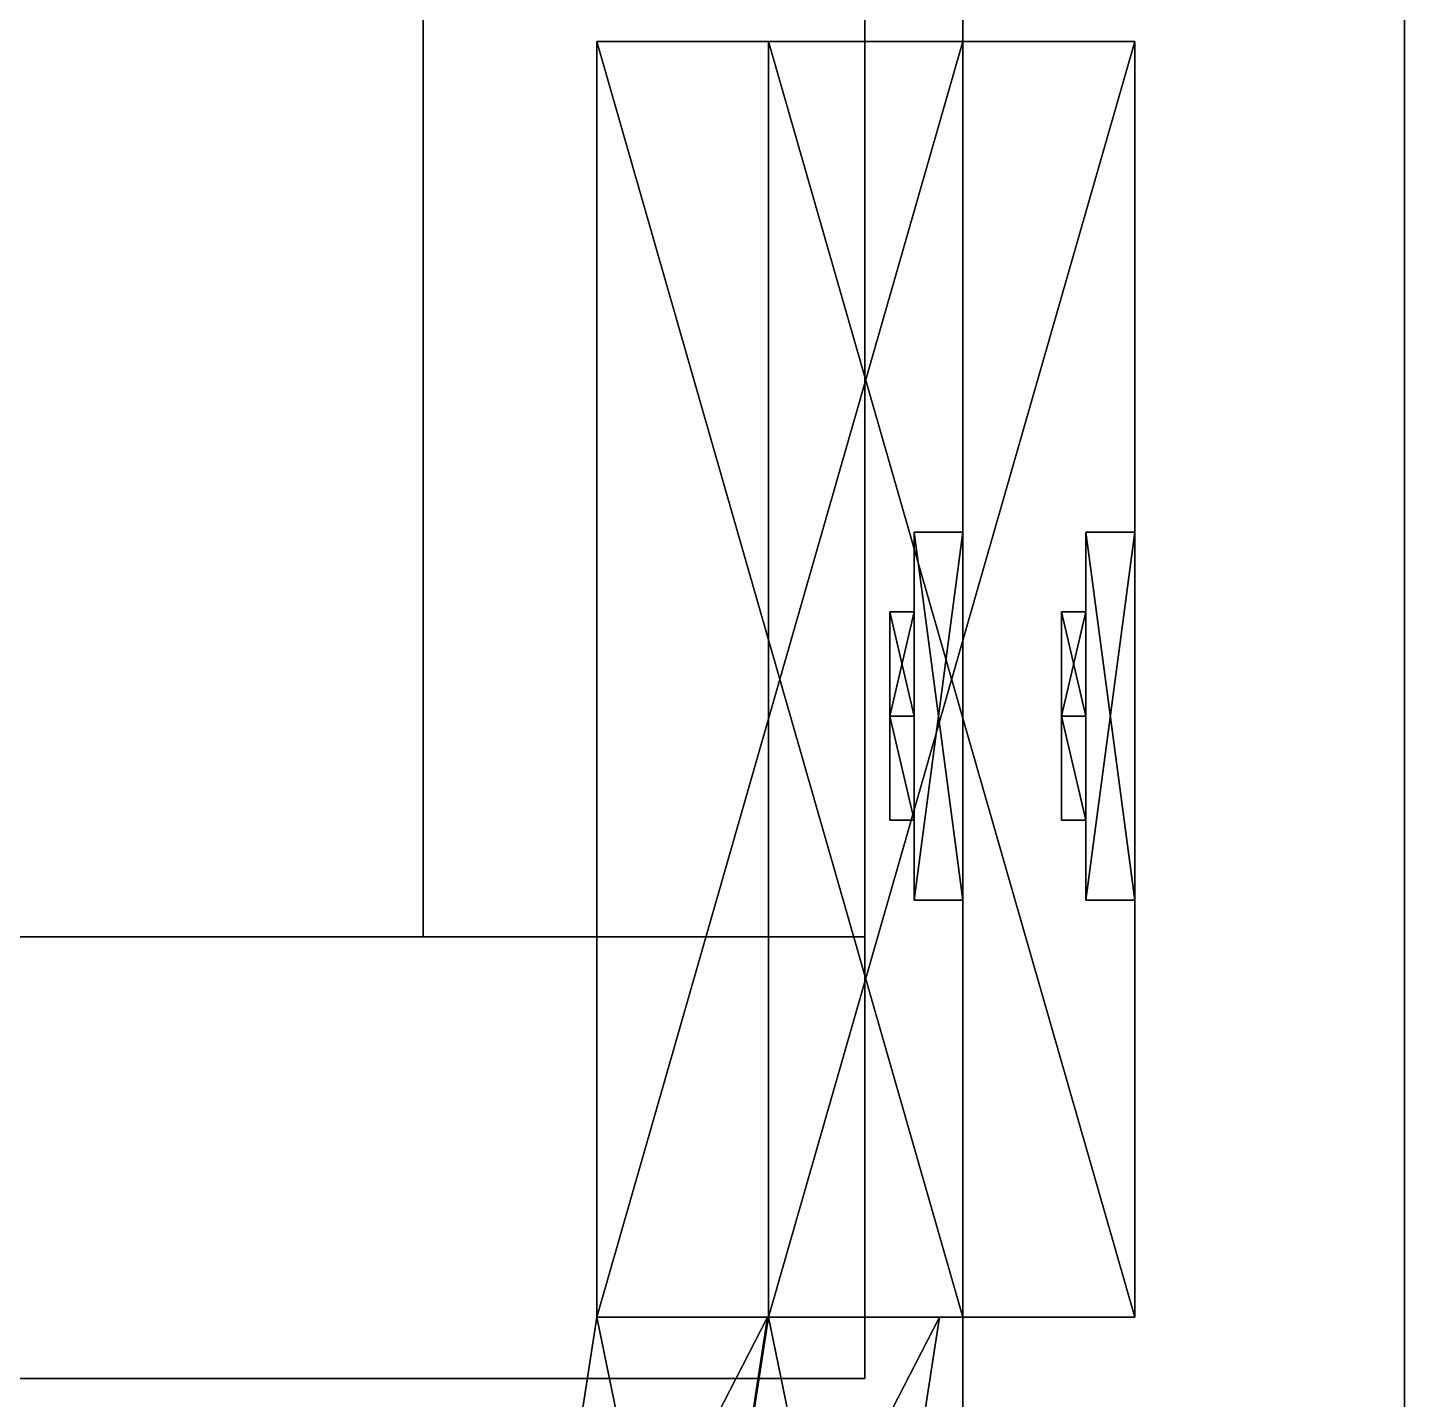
# Model space of a CAD drawing. Extents: x 0 to 5507, y -6518 to 0.
# Drawn here: x 1025.9 to 1082.2, y -790.9 to -734.9 of the extents above; entities that cross this region are included whole.
import ezdxf

# ---------------------------------------------------------------- set-up
doc = ezdxf.new("R2010")
doc.units = 0
for name, color, linetype in [('LAYER0', 7, 'CONTINUOUS'), ('LAYER222', 254, 'CONTINUOUS'), ('LAYER247', 7, 'CONTINUOUS'), ('LAYER248', 7, 'CONTINUOUS'), ('LAYER250', 253, 'CONTINUOUS'), ('LAYER252', 253, 'CONTINUOUS'), ('LAYER254', 253, 'CONTINUOUS'), ('LAYER269', 254, 'CONTINUOUS'), ('LAYER309', 7, 'CONTINUOUS'), ('LAYER580', 254, 'CONTINUOUS'), ('LAYER586', 7, 'CONTINUOUS'), ('LAYER588', 254, 'CONTINUOUS'), ('LAYER597', 253, 'CONTINUOUS'), ('LAYER599', 253, 'CONTINUOUS')]:
    doc.layers.add(name, color=color, linetype=linetype)

msp = doc.modelspace()

# ---------------------------------------------------------------- linework, layer by layer
at = {"layer": 'LAYER0', "invisible_edges": 1}
for points in [[(5507, 0), (0, -6518), (0, 0), (5507, 0)], [(5507, -6518, 5), (0, 0, 5), (0, -6518, 5), (5507, -6518, 5)], [(0, 0, 5), (5507, -6518, 5), (5507, 0, 5), (0, 0, 5)], [(0, -6518), (5507, 0), (5507, -6518), (0, -6518)]]:
    msp.add_3dface(points, dxfattribs=at)
at = {"layer": 'LAYER222', "invisible_edges": 1}
for points in [[(1064, -150, 905), (1064, -800, 2290), (1064, -150, 2290), (1064, -150, 905)], [(1064, -800, 2290), (1064, -150, 905), (1064, -800, 905), (1064, -800, 2290)], [(1064, -150, 905), (1082, -800, 905), (1064, -800, 905), (1064, -150, 905)], [(1082, -800, 905), (1064, -150, 905), (1082, -150, 905), (1082, -800, 905)], [(1082, -150, 2290), (1064, -800, 2290), (1082, -800, 2290), (1082, -150, 2290)], [(1064, -800, 2290), (1082, -150, 2290), (1064, -150, 2290), (1064, -800, 2290)], [(1082, -800, 905), (1082, -150, 2290), (1082, -800, 2290), (1082, -800, 905)], [(1082, -150, 2290), (1082, -800, 905), (1082, -150, 905), (1082, -150, 2290)]]:
    msp.add_3dface(points, dxfattribs=at)
at = {"layer": 'LAYER247', "invisible_edges": 1}
for points in [[(1064, -150, 906), (199.9999, -800, 906), (199.9999, -150, 906), (1064, -150, 906)], [(199.9999, -800, 906), (1064, -150, 906), (1064, -800, 906), (199.9999, -800, 906)], [(1064, -800, 924), (199.9999, -150, 924), (199.9999, -800, 924), (1064, -800, 924)], [(199.9999, -150, 924), (1064, -800, 924), (1064, -150, 924), (199.9999, -150, 924)], [(1064, -150, 906), (1064, -800, 924), (1064, -800, 906), (1064, -150, 906)], [(1064, -800, 924), (1064, -150, 906), (1064, -150, 924), (1064, -800, 924)]]:
    msp.add_3dface(points, dxfattribs=at)
at = {"layer": 'LAYER248', "invisible_edges": 1}
for points in [[(199.9999, -150, 2289), (1064, -800, 2289), (1064, -150, 2289), (199.9999, -150, 2289)], [(1064, -800, 2289), (199.9999, -150, 2289), (199.9999, -800, 2289), (1064, -800, 2289)], [(199.9999, -800, 2271), (1064, -150, 2271), (1064, -800, 2271), (199.9999, -800, 2271)], [(1064, -150, 2271), (199.9999, -800, 2271), (199.9999, -150, 2271), (1064, -150, 2271)], [(1064, -150, 2271), (1064, -800, 2289), (1064, -800, 2271), (1064, -150, 2271)], [(1064, -800, 2289), (1064, -150, 2271), (1064, -150, 2289), (1064, -800, 2289)]]:
    msp.add_3dface(points, dxfattribs=at)
at = {"layer": 'LAYER250'}
for points in [[(1064, -787.5, 1001.217), (1049.078, -787.5, 1001.217), (1064, -735.5, 1001.217), (1064, -787.5, 1001.217)], [(1064, -735.5, 1001.217), (1049.078, -787.5, 1001.217), (1049.078, -735.5, 1001.217), (1064, -735.5, 1001.217)], [(1064, -735.5, 1001.217), (1049.078, -735.5, 1001.217), (1064, -735.5, 1014.783), (1064, -735.5, 1001.217)], [(1064, -735.5, 1014.783), (1049.078, -735.5, 1001.217), (1049.078, -735.5, 1014.783), (1064, -735.5, 1014.783)], [(1064, -735.5, 1014.783), (1049.078, -735.5, 1014.783), (1064, -787.5, 1014.783), (1064, -735.5, 1014.783)], [(1064, -787.5, 1014.783), (1049.078, -735.5, 1014.783), (1049.078, -787.5, 1014.783), (1064, -787.5, 1014.783)], [(1049.078, -787.5, 1001.217), (1049.078, -787.5, 1014.783), (1049.078, -735.5, 1001.217), (1049.078, -787.5, 1001.217)], [(1049.078, -735.5, 1001.217), (1049.078, -787.5, 1014.783), (1049.078, -735.5, 1014.783), (1049.078, -735.5, 1001.217)], [(1062.01, -770.5, 1034), (1064, -770.5, 1034), (1064, -755.5, 1034), (1062.01, -770.5, 1034)], [(1062.01, -770.5, 1034), (1064, -755.5, 1034), (1062.01, -755.5, 1034), (1062.01, -770.5, 1034)], [(1062.01, -755.5, 1034), (1064, -755.5, 1034), (1064, -755.5, 982), (1062.01, -755.5, 1034)], [(1062.01, -755.5, 1034), (1064, -755.5, 982), (1062.01, -755.5, 982), (1062.01, -755.5, 1034)], [(1062.01, -755.5, 982), (1064, -755.5, 982), (1064, -770.5, 982), (1062.01, -755.5, 982)], [(1062.01, -755.5, 982), (1064, -770.5, 982), (1062.01, -770.5, 982), (1062.01, -755.5, 982)], [(1062.01, -770.5, 982), (1062.01, -770.5, 1034), (1062.01, -755.5, 1034), (1062.01, -770.5, 982)], [(1062.01, -770.5, 982), (1062.01, -755.5, 1034), (1062.01, -755.5, 982), (1062.01, -770.5, 982)], [(1061.016, -763, 1021.291), (1061.016, -758.7573, 1026.087), (1062.01, -763, 1021.291), (1061.016, -763, 1021.291)], [(1062.01, -763, 1021.291), (1061.016, -758.7573, 1026.087), (1062.01, -758.7573, 1026.087), (1062.01, -763, 1021.291)], [(1061.016, -758.7573, 1026.087), (1061.016, -763, 1030.883), (1062.01, -758.7573, 1026.087), (1061.016, -758.7573, 1026.087)], [(1062.01, -758.7573, 1026.087), (1061.016, -763, 1030.883), (1062.01, -763, 1030.883), (1062.01, -758.7573, 1026.087)], [(1061.016, -763, 1030.883), (1061.016, -758.7573, 1026.087), (1061.016, -767.2427, 1026.087), (1061.016, -763, 1030.883)], [(1061.016, -767.2427, 1026.087), (1061.016, -758.7573, 1026.087), (1061.016, -763, 1021.291), (1061.016, -767.2427, 1026.087)], [(1061.016, -763, 985.117), (1061.016, -758.7573, 989.913), (1062.01, -763, 985.117), (1061.016, -763, 985.117)], [(1062.01, -763, 985.117), (1061.016, -758.7573, 989.913), (1062.01, -758.7573, 989.913), (1062.01, -763, 985.117)], [(1061.016, -758.7573, 989.913), (1061.016, -763, 994.709), (1062.01, -758.7573, 989.913), (1061.016, -758.7573, 989.913)], [(1062.01, -758.7573, 989.913), (1061.016, -763, 994.709), (1062.01, -763, 994.709), (1062.01, -758.7573, 989.913)], [(1061.016, -763, 994.709), (1061.016, -758.7573, 989.913), (1061.016, -767.2427, 989.913), (1061.016, -763, 994.709)], [(1061.016, -767.2427, 989.913), (1061.016, -758.7573, 989.913), (1061.016, -763, 985.117), (1061.016, -767.2427, 989.913)], [(1062.01, -763, 1030.883), (1062.01, -758.7573, 1026.087), (1062.01, -763, 1021.291), (1062.01, -763, 1030.883)], [(1062.01, -763, 994.709), (1062.01, -758.7573, 989.913), (1062.01, -763, 985.117), (1062.01, -763, 994.709)], [(1061.016, -767.2427, 1026.087), (1061.016, -763, 1021.291), (1062.01, -767.2427, 1026.087), (1061.016, -767.2427, 1026.087)], [(1062.01, -767.2427, 1026.087), (1061.016, -763, 1021.291), (1062.01, -763, 1021.291), (1062.01, -767.2427, 1026.087)], [(1062.01, -763, 1030.883), (1061.016, -763, 1030.883), (1062.01, -767.2427, 1026.087), (1062.01, -763, 1030.883)], [(1062.01, -767.2427, 1026.087), (1061.016, -763, 1030.883), (1061.016, -767.2427, 1026.087), (1062.01, -767.2427, 1026.087)], [(1061.016, -767.2427, 989.913), (1061.016, -763, 985.117), (1062.01, -767.2427, 989.913), (1061.016, -767.2427, 989.913)], [(1062.01, -767.2427, 989.913), (1061.016, -763, 985.117), (1062.01, -763, 985.117), (1062.01, -767.2427, 989.913)], [(1062.01, -763, 994.709), (1061.016, -763, 994.709), (1062.01, -767.2427, 989.913), (1062.01, -763, 994.709)], [(1062.01, -767.2427, 989.913), (1061.016, -763, 994.709), (1061.016, -767.2427, 989.913), (1062.01, -767.2427, 989.913)], [(1062.01, -763, 1030.883), (1062.01, -763, 1021.291), (1062.01, -767.2427, 1026.087), (1062.01, -763, 1030.883)], [(1062.01, -763, 994.709), (1062.01, -763, 985.117), (1062.01, -767.2427, 989.913), (1062.01, -763, 994.709)], [(1064, -770.5, 982), (1064, -770.5, 1034), (1062.01, -770.5, 1034), (1064, -770.5, 982)], [(1064, -770.5, 982), (1062.01, -770.5, 1034), (1062.01, -770.5, 982), (1064, -770.5, 982)], [(1053.057, -806.8652, 1001.217), (1046.094, -806.8652, 1001.217), (1056.042, -787.5, 1001.217), (1053.057, -806.8652, 1001.217)], [(1056.042, -787.5, 1001.217), (1046.094, -806.8652, 1001.217), (1049.078, -787.5, 1001.217), (1056.042, -787.5, 1001.217)], [(1053.057, -806.8652, 1014.783), (1049.078, -787.5, 1014.783), (1046.094, -806.8652, 1014.783), (1053.057, -806.8652, 1014.783)], [(1046.094, -806.8652, 1001.217), (1046.094, -806.8652, 1014.783), (1049.078, -787.5, 1001.217), (1046.094, -806.8652, 1001.217)], [(1049.078, -787.5, 1001.217), (1046.094, -806.8652, 1014.783), (1049.078, -787.5, 1014.783), (1049.078, -787.5, 1001.217)], [(1056.042, -787.5, 1014.783), (1049.078, -787.5, 1014.783), (1053.057, -806.8652, 1014.783), (1056.042, -787.5, 1014.783)]]:
    msp.add_3dface(points, dxfattribs=at)
at = {"layer": 'LAYER252'}
for points in [[(1064, -787.5, 1590.717), (1049.078, -787.5, 1590.717), (1064, -735.5, 1590.717), (1064, -787.5, 1590.717)], [(1064, -735.5, 1590.717), (1049.078, -787.5, 1590.717), (1049.078, -735.5, 1590.717), (1064, -735.5, 1590.717)], [(1064, -735.5, 1590.717), (1049.078, -735.5, 1590.717), (1064, -735.5, 1604.283), (1064, -735.5, 1590.717)], [(1064, -735.5, 1604.283), (1049.078, -735.5, 1590.717), (1049.078, -735.5, 1604.283), (1064, -735.5, 1604.283)], [(1064, -735.5, 1604.283), (1049.078, -735.5, 1604.283), (1064, -787.5, 1604.283), (1064, -735.5, 1604.283)], [(1064, -787.5, 1604.283), (1049.078, -735.5, 1604.283), (1049.078, -787.5, 1604.283), (1064, -787.5, 1604.283)], [(1049.078, -787.5, 1590.717), (1049.078, -787.5, 1604.283), (1049.078, -735.5, 1590.717), (1049.078, -787.5, 1590.717)], [(1049.078, -735.5, 1590.717), (1049.078, -787.5, 1604.283), (1049.078, -735.5, 1604.283), (1049.078, -735.5, 1590.717)], [(1062.01, -770.5, 1623.5), (1064, -770.5, 1623.5), (1064, -755.5, 1623.5), (1062.01, -770.5, 1623.5)], [(1062.01, -770.5, 1623.5), (1064, -755.5, 1623.5), (1062.01, -755.5, 1623.5), (1062.01, -770.5, 1623.5)], [(1062.01, -755.5, 1623.5), (1064, -755.5, 1623.5), (1064, -755.5, 1571.5), (1062.01, -755.5, 1623.5)], [(1062.01, -755.5, 1623.5), (1064, -755.5, 1571.5), (1062.01, -755.5, 1571.5), (1062.01, -755.5, 1623.5)], [(1062.01, -755.5, 1571.5), (1064, -755.5, 1571.5), (1064, -770.5, 1571.5), (1062.01, -755.5, 1571.5)], [(1062.01, -755.5, 1571.5), (1064, -770.5, 1571.5), (1062.01, -770.5, 1571.5), (1062.01, -755.5, 1571.5)], [(1062.01, -770.5, 1571.5), (1062.01, -770.5, 1623.5), (1062.01, -755.5, 1623.5), (1062.01, -770.5, 1571.5)], [(1062.01, -770.5, 1571.5), (1062.01, -755.5, 1623.5), (1062.01, -755.5, 1571.5), (1062.01, -770.5, 1571.5)], [(1061.016, -763, 1610.791), (1061.016, -758.7573, 1615.587), (1062.01, -763, 1610.791), (1061.016, -763, 1610.791)], [(1062.01, -763, 1610.791), (1061.016, -758.7573, 1615.587), (1062.01, -758.7573, 1615.587), (1062.01, -763, 1610.791)], [(1061.016, -758.7573, 1615.587), (1061.016, -763, 1620.383), (1062.01, -758.7573, 1615.587), (1061.016, -758.7573, 1615.587)], [(1062.01, -758.7573, 1615.587), (1061.016, -763, 1620.383), (1062.01, -763, 1620.383), (1062.01, -758.7573, 1615.587)], [(1061.016, -763, 1620.383), (1061.016, -758.7573, 1615.587), (1061.016, -767.2427, 1615.587), (1061.016, -763, 1620.383)], [(1061.016, -767.2427, 1615.587), (1061.016, -758.7573, 1615.587), (1061.016, -763, 1610.791), (1061.016, -767.2427, 1615.587)], [(1061.016, -763, 1574.617), (1061.016, -758.7573, 1579.413), (1062.01, -763, 1574.617), (1061.016, -763, 1574.617)], [(1062.01, -763, 1574.617), (1061.016, -758.7573, 1579.413), (1062.01, -758.7573, 1579.413), (1062.01, -763, 1574.617)], [(1061.016, -758.7573, 1579.413), (1061.016, -763, 1584.209), (1062.01, -758.7573, 1579.413), (1061.016, -758.7573, 1579.413)], [(1062.01, -758.7573, 1579.413), (1061.016, -763, 1584.209), (1062.01, -763, 1584.209), (1062.01, -758.7573, 1579.413)], [(1061.016, -763, 1584.209), (1061.016, -758.7573, 1579.413), (1061.016, -767.2427, 1579.413), (1061.016, -763, 1584.209)], [(1061.016, -767.2427, 1579.413), (1061.016, -758.7573, 1579.413), (1061.016, -763, 1574.617), (1061.016, -767.2427, 1579.413)], [(1062.01, -763, 1620.383), (1062.01, -758.7573, 1615.587), (1062.01, -763, 1610.791), (1062.01, -763, 1620.383)], [(1062.01, -763, 1584.209), (1062.01, -758.7573, 1579.413), (1062.01, -763, 1574.617), (1062.01, -763, 1584.209)], [(1061.016, -767.2427, 1615.587), (1061.016, -763, 1610.791), (1062.01, -767.2427, 1615.587), (1061.016, -767.2427, 1615.587)], [(1062.01, -767.2427, 1615.587), (1061.016, -763, 1610.791), (1062.01, -763, 1610.791), (1062.01, -767.2427, 1615.587)], [(1062.01, -763, 1620.383), (1061.016, -763, 1620.383), (1062.01, -767.2427, 1615.587), (1062.01, -763, 1620.383)], [(1062.01, -767.2427, 1615.587), (1061.016, -763, 1620.383), (1061.016, -767.2427, 1615.587), (1062.01, -767.2427, 1615.587)], [(1061.016, -767.2427, 1579.413), (1061.016, -763, 1574.617), (1062.01, -767.2427, 1579.413), (1061.016, -767.2427, 1579.413)], [(1062.01, -767.2427, 1579.413), (1061.016, -763, 1574.617), (1062.01, -763, 1574.617), (1062.01, -767.2427, 1579.413)], [(1062.01, -763, 1584.209), (1061.016, -763, 1584.209), (1062.01, -767.2427, 1579.413), (1062.01, -763, 1584.209)], [(1062.01, -767.2427, 1579.413), (1061.016, -763, 1584.209), (1061.016, -767.2427, 1579.413), (1062.01, -767.2427, 1579.413)], [(1062.01, -763, 1620.383), (1062.01, -763, 1610.791), (1062.01, -767.2427, 1615.587), (1062.01, -763, 1620.383)], [(1062.01, -763, 1584.209), (1062.01, -763, 1574.617), (1062.01, -767.2427, 1579.413), (1062.01, -763, 1584.209)], [(1064, -770.5, 1571.5), (1064, -770.5, 1623.5), (1062.01, -770.5, 1623.5), (1064, -770.5, 1571.5)], [(1064, -770.5, 1571.5), (1062.01, -770.5, 1623.5), (1062.01, -770.5, 1571.5), (1064, -770.5, 1571.5)], [(1053.057, -806.8652, 1590.717), (1046.094, -806.8652, 1590.717), (1056.042, -787.5, 1590.717), (1053.057, -806.8652, 1590.717)], [(1056.042, -787.5, 1590.717), (1046.094, -806.8652, 1590.717), (1049.078, -787.5, 1590.717), (1056.042, -787.5, 1590.717)], [(1053.057, -806.8652, 1604.283), (1049.078, -787.5, 1604.283), (1046.094, -806.8652, 1604.283), (1053.057, -806.8652, 1604.283)], [(1046.094, -806.8652, 1590.717), (1046.094, -806.8652, 1604.283), (1049.078, -787.5, 1590.717), (1046.094, -806.8652, 1590.717)], [(1049.078, -787.5, 1590.717), (1046.094, -806.8652, 1604.283), (1049.078, -787.5, 1604.283), (1049.078, -787.5, 1590.717)], [(1056.042, -787.5, 1604.283), (1049.078, -787.5, 1604.283), (1053.057, -806.8652, 1604.283), (1056.042, -787.5, 1604.283)]]:
    msp.add_3dface(points, dxfattribs=at)
at = {"layer": 'LAYER254'}
for points in [[(1064, -787.5, 2180.217), (1049.078, -787.5, 2180.217), (1064, -735.5, 2180.217), (1064, -787.5, 2180.217)], [(1064, -735.5, 2180.217), (1049.078, -787.5, 2180.217), (1049.078, -735.5, 2180.217), (1064, -735.5, 2180.217)], [(1064, -735.5, 2180.217), (1049.078, -735.5, 2180.217), (1064, -735.5, 2193.783), (1064, -735.5, 2180.217)], [(1064, -735.5, 2193.783), (1049.078, -735.5, 2180.217), (1049.078, -735.5, 2193.783), (1064, -735.5, 2193.783)], [(1064, -735.5, 2193.783), (1049.078, -735.5, 2193.783), (1064, -787.5, 2193.783), (1064, -735.5, 2193.783)], [(1064, -787.5, 2193.783), (1049.078, -735.5, 2193.783), (1049.078, -787.5, 2193.783), (1064, -787.5, 2193.783)], [(1049.078, -787.5, 2180.217), (1049.078, -787.5, 2193.783), (1049.078, -735.5, 2180.217), (1049.078, -787.5, 2180.217)], [(1049.078, -735.5, 2180.217), (1049.078, -787.5, 2193.783), (1049.078, -735.5, 2193.783), (1049.078, -735.5, 2180.217)], [(1062.01, -770.5, 2213), (1064, -770.5, 2213), (1064, -755.5, 2213), (1062.01, -770.5, 2213)], [(1062.01, -770.5, 2213), (1064, -755.5, 2213), (1062.01, -755.5, 2213), (1062.01, -770.5, 2213)], [(1062.01, -755.5, 2213), (1064, -755.5, 2213), (1064, -755.5, 2161), (1062.01, -755.5, 2213)], [(1062.01, -755.5, 2213), (1064, -755.5, 2161), (1062.01, -755.5, 2161), (1062.01, -755.5, 2213)], [(1062.01, -755.5, 2161), (1064, -755.5, 2161), (1064, -770.5, 2161), (1062.01, -755.5, 2161)], [(1062.01, -755.5, 2161), (1064, -770.5, 2161), (1062.01, -770.5, 2161), (1062.01, -755.5, 2161)], [(1062.01, -770.5, 2161), (1062.01, -770.5, 2213), (1062.01, -755.5, 2213), (1062.01, -770.5, 2161)], [(1062.01, -770.5, 2161), (1062.01, -755.5, 2213), (1062.01, -755.5, 2161), (1062.01, -770.5, 2161)], [(1061.016, -763, 2200.291), (1061.016, -758.7573, 2205.087), (1062.01, -763, 2200.291), (1061.016, -763, 2200.291)], [(1062.01, -763, 2200.291), (1061.016, -758.7573, 2205.087), (1062.01, -758.7573, 2205.087), (1062.01, -763, 2200.291)], [(1061.016, -758.7573, 2205.087), (1061.016, -763, 2209.883), (1062.01, -758.7573, 2205.087), (1061.016, -758.7573, 2205.087)], [(1062.01, -758.7573, 2205.087), (1061.016, -763, 2209.883), (1062.01, -763, 2209.883), (1062.01, -758.7573, 2205.087)], [(1061.016, -763, 2209.883), (1061.016, -758.7573, 2205.087), (1061.016, -767.2427, 2205.087), (1061.016, -763, 2209.883)], [(1061.016, -767.2427, 2205.087), (1061.016, -758.7573, 2205.087), (1061.016, -763, 2200.291), (1061.016, -767.2427, 2205.087)], [(1061.016, -763, 2164.117), (1061.016, -758.7573, 2168.913), (1062.01, -763, 2164.117), (1061.016, -763, 2164.117)], [(1062.01, -763, 2164.117), (1061.016, -758.7573, 2168.913), (1062.01, -758.7573, 2168.913), (1062.01, -763, 2164.117)], [(1061.016, -758.7573, 2168.913), (1061.016, -763, 2173.709), (1062.01, -758.7573, 2168.913), (1061.016, -758.7573, 2168.913)], [(1062.01, -758.7573, 2168.913), (1061.016, -763, 2173.709), (1062.01, -763, 2173.709), (1062.01, -758.7573, 2168.913)], [(1061.016, -763, 2173.709), (1061.016, -758.7573, 2168.913), (1061.016, -767.2427, 2168.913), (1061.016, -763, 2173.709)], [(1061.016, -767.2427, 2168.913), (1061.016, -758.7573, 2168.913), (1061.016, -763, 2164.117), (1061.016, -767.2427, 2168.913)], [(1062.01, -763, 2209.883), (1062.01, -758.7573, 2205.087), (1062.01, -763, 2200.291), (1062.01, -763, 2209.883)], [(1062.01, -763, 2173.709), (1062.01, -758.7573, 2168.913), (1062.01, -763, 2164.117), (1062.01, -763, 2173.709)], [(1061.016, -767.2427, 2205.087), (1061.016, -763, 2200.291), (1062.01, -767.2427, 2205.087), (1061.016, -767.2427, 2205.087)], [(1062.01, -767.2427, 2205.087), (1061.016, -763, 2200.291), (1062.01, -763, 2200.291), (1062.01, -767.2427, 2205.087)], [(1062.01, -763, 2209.883), (1061.016, -763, 2209.883), (1062.01, -767.2427, 2205.087), (1062.01, -763, 2209.883)], [(1062.01, -767.2427, 2205.087), (1061.016, -763, 2209.883), (1061.016, -767.2427, 2205.087), (1062.01, -767.2427, 2205.087)], [(1061.016, -767.2427, 2168.913), (1061.016, -763, 2164.117), (1062.01, -767.2427, 2168.913), (1061.016, -767.2427, 2168.913)], [(1062.01, -767.2427, 2168.913), (1061.016, -763, 2164.117), (1062.01, -763, 2164.117), (1062.01, -767.2427, 2168.913)], [(1062.01, -763, 2173.709), (1061.016, -763, 2173.709), (1062.01, -767.2427, 2168.913), (1062.01, -763, 2173.709)], [(1062.01, -767.2427, 2168.913), (1061.016, -763, 2173.709), (1061.016, -767.2427, 2168.913), (1062.01, -767.2427, 2168.913)], [(1062.01, -763, 2209.883), (1062.01, -763, 2200.291), (1062.01, -767.2427, 2205.087), (1062.01, -763, 2209.883)], [(1062.01, -763, 2173.709), (1062.01, -763, 2164.117), (1062.01, -767.2427, 2168.913), (1062.01, -763, 2173.709)], [(1064, -770.5, 2161), (1064, -770.5, 2213), (1062.01, -770.5, 2213), (1064, -770.5, 2161)], [(1064, -770.5, 2161), (1062.01, -770.5, 2213), (1062.01, -770.5, 2161), (1064, -770.5, 2161)], [(1053.057, -806.8652, 2180.217), (1046.094, -806.8652, 2180.217), (1056.042, -787.5, 2180.217), (1053.057, -806.8652, 2180.217)], [(1056.042, -787.5, 2180.217), (1046.094, -806.8652, 2180.217), (1049.078, -787.5, 2180.217), (1056.042, -787.5, 2180.217)], [(1053.057, -806.8652, 2193.783), (1049.078, -787.5, 2193.783), (1046.094, -806.8652, 2193.783), (1053.057, -806.8652, 2193.783)], [(1046.094, -806.8652, 2180.217), (1046.094, -806.8652, 2193.783), (1049.078, -787.5, 2180.217), (1046.094, -806.8652, 2180.217)], [(1049.078, -787.5, 2180.217), (1046.094, -806.8652, 2193.783), (1049.078, -787.5, 2193.783), (1049.078, -787.5, 2180.217)], [(1056.042, -787.5, 2193.783), (1049.078, -787.5, 2193.783), (1053.057, -806.8652, 2193.783), (1056.042, -787.5, 2193.783)]]:
    msp.add_3dface(points, dxfattribs=at)
at = {"layer": 'LAYER269', "invisible_edges": 1}
for points in [[(1042, -622, 2360), (1042, -772, 2290), (1042, -772, 2360), (1042, -622, 2360)], [(1042, -772, 2290), (1042, -622, 2360), (1042, -622, 2290), (1042, -772, 2290)], [(1060, -622, 2290), (1042, -772, 2290), (1042, -622, 2290), (1060, -622, 2290)], [(1042, -772, 2290), (1060, -622, 2290), (1060, -772, 2290), (1042, -772, 2290)], [(1060, -772, 2360), (1042, -622, 2360), (1042, -772, 2360), (1060, -772, 2360)], [(1042, -622, 2360), (1060, -772, 2360), (1060, -622, 2360), (1042, -622, 2360)], [(1060, -622, 2290), (1060, -772, 2360), (1060, -772, 2290), (1060, -622, 2290)], [(1060, -772, 2360), (1060, -622, 2290), (1060, -622, 2360), (1060, -772, 2360)], [(1060, -772, 2360), (1042, -772, 2290), (1060, -772, 2290), (1060, -772, 2360)], [(1042, -772, 2290), (1060, -772, 2360), (1042, -772, 2360), (1042, -772, 2290)]]:
    msp.add_3dface(points, dxfattribs=at)
at = {"layer": 'LAYER309', "invisible_edges": 1}
for points in [[(1082, -150, 115), (1100, -800, 115), (1082, -800, 115), (1082, -150, 115)], [(1100, -800, 115), (1082, -150, 115), (1100, -150, 115), (1100, -800, 115)], [(1100, -150, 885), (1082, -800, 885), (1100, -800, 885), (1100, -150, 885)], [(1082, -800, 885), (1100, -150, 885), (1082, -150, 885), (1082, -800, 885)], [(1082, -800, 885), (1082, -150, 115), (1082, -800, 115), (1082, -800, 885)], [(1082, -150, 115), (1082, -800, 885), (1082, -150, 885), (1082, -150, 115)]]:
    msp.add_3dface(points, dxfattribs=at)
at = {"layer": 'LAYER580', "invisible_edges": 1}
for points in [[(1060, -772, 2360), (140, -772, 2290), (140, -772, 2360), (1060, -772, 2360)], [(140, -772, 2290), (1060, -772, 2360), (1060, -772, 2290), (140, -772, 2290)], [(1060, -790, 2290), (140, -772, 2290), (1060, -772, 2290), (1060, -790, 2290)], [(140, -772, 2290), (1060, -790, 2290), (140, -790, 2290), (140, -772, 2290)], [(140, -790, 2360), (1060, -772, 2360), (140, -772, 2360), (140, -790, 2360)], [(1060, -772, 2360), (140, -790, 2360), (1060, -790, 2360), (1060, -772, 2360)], [(1060, -772, 2360), (1060, -790, 2290), (1060, -772, 2290), (1060, -772, 2360)], [(1060, -790, 2290), (1060, -772, 2360), (1060, -790, 2360), (1060, -790, 2290)], [(1060, -790, 2290), (140, -790, 2360), (140, -790, 2290), (1060, -790, 2290)], [(140, -790, 2360), (1060, -790, 2290), (1060, -790, 2360), (140, -790, 2360)]]:
    msp.add_3dface(points, dxfattribs=at)
at = {"layer": 'LAYER586', "invisible_edges": 1}
for points in [[(198, -700, 905), (1064, -800, 905), (1064, -700, 905), (198, -700, 905)], [(1064, -800, 905), (198, -700, 905), (198, -800, 905), (1064, -800, 905)], [(198, -800, 887), (1064, -700, 887), (1064, -800, 887), (198, -800, 887)], [(1064, -700, 887), (198, -800, 887), (198, -700, 887), (1064, -700, 887)], [(1064, -700, 887), (1064, -800, 905), (1064, -800, 887), (1064, -700, 887)], [(1064, -800, 905), (1064, -700, 887), (1064, -700, 905), (1064, -800, 905)]]:
    msp.add_3dface(points, dxfattribs=at)
at = {"layer": 'LAYER588', "invisible_edges": 1}
for points in [[(1064, -150, 5), (1082, -800, 5), (1064, -800, 5), (1064, -150, 5)], [(1082, -800, 5), (1064, -150, 5), (1082, -150, 5), (1082, -800, 5)], [(1082, -150, 905), (1064, -800, 905), (1082, -800, 905), (1082, -150, 905)], [(1064, -800, 905), (1082, -150, 905), (1064, -150, 905), (1064, -800, 905)], [(1064, -800, 905), (1064, -150, 5), (1064, -800, 5), (1064, -800, 905)], [(1064, -150, 5), (1064, -800, 905), (1064, -150, 905), (1064, -150, 5)], [(1082, -150, 905), (1082, -800, 5), (1082, -150, 5), (1082, -150, 905)], [(1082, -800, 5), (1082, -150, 905), (1082, -800, 905), (1082, -800, 5)]]:
    msp.add_3dface(points, dxfattribs=at)
at = {"layer": 'LAYER597'}
for points in [[(1071, -787.5, 108.2174), (1056.078, -787.5, 108.2174), (1071, -735.5, 108.2174), (1071, -787.5, 108.2174)], [(1071, -735.5, 108.2174), (1056.078, -787.5, 108.2174), (1056.078, -735.5, 108.2174), (1071, -735.5, 108.2174)], [(1071, -735.5, 108.2174), (1056.078, -735.5, 108.2174), (1071, -735.5, 121.7826), (1071, -735.5, 108.2174)], [(1071, -735.5, 121.7826), (1056.078, -735.5, 108.2174), (1056.078, -735.5, 121.7826), (1071, -735.5, 121.7826)], [(1071, -735.5, 121.7826), (1056.078, -735.5, 121.7826), (1071, -787.5, 121.7826), (1071, -735.5, 121.7826)], [(1071, -787.5, 121.7826), (1056.078, -735.5, 121.7826), (1056.078, -787.5, 121.7826), (1071, -787.5, 121.7826)], [(1056.078, -787.5, 108.2174), (1056.078, -787.5, 121.7826), (1056.078, -735.5, 108.2174), (1056.078, -787.5, 108.2174)], [(1056.078, -735.5, 108.2174), (1056.078, -787.5, 121.7826), (1056.078, -735.5, 121.7826), (1056.078, -735.5, 108.2174)], [(1069.01, -770.5, 141), (1071, -770.5, 141), (1071, -755.5, 141), (1069.01, -770.5, 141)], [(1069.01, -770.5, 141), (1071, -755.5, 141), (1069.01, -755.5, 141), (1069.01, -770.5, 141)], [(1069.01, -755.5, 141), (1071, -755.5, 141), (1071, -755.5, 89), (1069.01, -755.5, 141)], [(1069.01, -755.5, 141), (1071, -755.5, 89), (1069.01, -755.5, 89), (1069.01, -755.5, 141)], [(1069.01, -755.5, 89), (1071, -755.5, 89), (1071, -770.5, 89), (1069.01, -755.5, 89)], [(1069.01, -755.5, 89), (1071, -770.5, 89), (1069.01, -770.5, 89), (1069.01, -755.5, 89)], [(1069.01, -770.5, 89), (1069.01, -770.5, 141), (1069.01, -755.5, 141), (1069.01, -770.5, 89)], [(1069.01, -770.5, 89), (1069.01, -755.5, 141), (1069.01, -755.5, 89), (1069.01, -770.5, 89)], [(1068.016, -763, 128.2909), (1068.016, -758.7573, 133.087), (1069.01, -763, 128.2909), (1068.016, -763, 128.2909)], [(1069.01, -763, 128.2909), (1068.016, -758.7573, 133.087), (1069.01, -758.7573, 133.087), (1069.01, -763, 128.2909)], [(1068.016, -758.7573, 133.087), (1068.016, -763, 137.883), (1069.01, -758.7573, 133.087), (1068.016, -758.7573, 133.087)], [(1069.01, -758.7573, 133.087), (1068.016, -763, 137.883), (1069.01, -763, 137.883), (1069.01, -758.7573, 133.087)], [(1068.016, -763, 137.883), (1068.016, -758.7573, 133.087), (1068.016, -767.2427, 133.087), (1068.016, -763, 137.883)], [(1068.016, -767.2427, 133.087), (1068.016, -758.7573, 133.087), (1068.016, -763, 128.2909), (1068.016, -767.2427, 133.087)], [(1068.016, -763, 92.117), (1068.016, -758.7573, 96.913), (1069.01, -763, 92.117), (1068.016, -763, 92.117)], [(1069.01, -763, 92.117), (1068.016, -758.7573, 96.913), (1069.01, -758.7573, 96.913), (1069.01, -763, 92.117)], [(1068.016, -758.7573, 96.913), (1068.016, -763, 101.7091), (1069.01, -758.7573, 96.913), (1068.016, -758.7573, 96.913)], [(1069.01, -758.7573, 96.913), (1068.016, -763, 101.7091), (1069.01, -763, 101.7091), (1069.01, -758.7573, 96.913)], [(1068.016, -763, 101.7091), (1068.016, -758.7573, 96.913), (1068.016, -767.2427, 96.913), (1068.016, -763, 101.7091)], [(1068.016, -767.2427, 96.913), (1068.016, -758.7573, 96.913), (1068.016, -763, 92.117), (1068.016, -767.2427, 96.913)], [(1069.01, -763, 137.883), (1069.01, -758.7573, 133.087), (1069.01, -763, 128.2909), (1069.01, -763, 137.883)], [(1069.01, -763, 101.7091), (1069.01, -758.7573, 96.913), (1069.01, -763, 92.117), (1069.01, -763, 101.7091)], [(1068.016, -767.2427, 133.087), (1068.016, -763, 128.2909), (1069.01, -767.2427, 133.087), (1068.016, -767.2427, 133.087)], [(1069.01, -767.2427, 133.087), (1068.016, -763, 128.2909), (1069.01, -763, 128.2909), (1069.01, -767.2427, 133.087)], [(1069.01, -763, 137.883), (1068.016, -763, 137.883), (1069.01, -767.2427, 133.087), (1069.01, -763, 137.883)], [(1069.01, -767.2427, 133.087), (1068.016, -763, 137.883), (1068.016, -767.2427, 133.087), (1069.01, -767.2427, 133.087)], [(1068.016, -767.2427, 96.913), (1068.016, -763, 92.117), (1069.01, -767.2427, 96.913), (1068.016, -767.2427, 96.913)], [(1069.01, -767.2427, 96.913), (1068.016, -763, 92.117), (1069.01, -763, 92.117), (1069.01, -767.2427, 96.913)], [(1069.01, -763, 101.7091), (1068.016, -763, 101.7091), (1069.01, -767.2427, 96.913), (1069.01, -763, 101.7091)], [(1069.01, -767.2427, 96.913), (1068.016, -763, 101.7091), (1068.016, -767.2427, 96.913), (1069.01, -767.2427, 96.913)], [(1069.01, -763, 137.883), (1069.01, -763, 128.2909), (1069.01, -767.2427, 133.087), (1069.01, -763, 137.883)], [(1069.01, -763, 101.7091), (1069.01, -763, 92.117), (1069.01, -767.2427, 96.913), (1069.01, -763, 101.7091)], [(1071, -770.5, 89), (1071, -770.5, 141), (1069.01, -770.5, 141), (1071, -770.5, 89)], [(1071, -770.5, 89), (1069.01, -770.5, 141), (1069.01, -770.5, 89), (1071, -770.5, 89)], [(1060.058, -806.8652, 108.2174), (1053.094, -806.8652, 108.2174), (1063.042, -787.5, 108.2174), (1060.058, -806.8652, 108.2174)], [(1063.042, -787.5, 108.2174), (1053.094, -806.8652, 108.2174), (1056.078, -787.5, 108.2174), (1063.042, -787.5, 108.2174)], [(1060.058, -806.8652, 121.7826), (1056.078, -787.5, 121.7826), (1053.094, -806.8652, 121.7826), (1060.058, -806.8652, 121.7826)], [(1053.094, -806.8652, 108.2174), (1053.094, -806.8652, 121.7826), (1056.078, -787.5, 108.2174), (1053.094, -806.8652, 108.2174)], [(1056.078, -787.5, 108.2174), (1053.094, -806.8652, 121.7826), (1056.078, -787.5, 121.7826), (1056.078, -787.5, 108.2174)], [(1063.042, -787.5, 121.7826), (1056.078, -787.5, 121.7826), (1060.058, -806.8652, 121.7826), (1063.042, -787.5, 121.7826)]]:
    msp.add_3dface(points, dxfattribs=at)
at = {"layer": 'LAYER599'}
for points in [[(1071, -787.5, 793.2174), (1056.078, -787.5, 793.2174), (1071, -735.5, 793.2174), (1071, -787.5, 793.2174)], [(1071, -735.5, 793.2174), (1056.078, -787.5, 793.2174), (1056.078, -735.5, 793.2174), (1071, -735.5, 793.2174)], [(1071, -735.5, 793.2174), (1056.078, -735.5, 793.2174), (1071, -735.5, 806.7826), (1071, -735.5, 793.2174)], [(1071, -735.5, 806.7826), (1056.078, -735.5, 793.2174), (1056.078, -735.5, 806.7826), (1071, -735.5, 806.7826)], [(1071, -735.5, 806.7826), (1056.078, -735.5, 806.7826), (1071, -787.5, 806.7826), (1071, -735.5, 806.7826)], [(1071, -787.5, 806.7826), (1056.078, -735.5, 806.7826), (1056.078, -787.5, 806.7826), (1071, -787.5, 806.7826)], [(1056.078, -787.5, 793.2174), (1056.078, -787.5, 806.7826), (1056.078, -735.5, 793.2174), (1056.078, -787.5, 793.2174)], [(1056.078, -735.5, 793.2174), (1056.078, -787.5, 806.7826), (1056.078, -735.5, 806.7826), (1056.078, -735.5, 793.2174)], [(1069.01, -770.5, 826), (1071, -770.5, 826), (1071, -755.5, 826), (1069.01, -770.5, 826)], [(1069.01, -770.5, 826), (1071, -755.5, 826), (1069.01, -755.5, 826), (1069.01, -770.5, 826)], [(1069.01, -755.5, 826), (1071, -755.5, 826), (1071, -755.5, 774), (1069.01, -755.5, 826)], [(1069.01, -755.5, 826), (1071, -755.5, 774), (1069.01, -755.5, 774), (1069.01, -755.5, 826)], [(1069.01, -755.5, 774), (1071, -755.5, 774), (1071, -770.5, 774), (1069.01, -755.5, 774)], [(1069.01, -755.5, 774), (1071, -770.5, 774), (1069.01, -770.5, 774), (1069.01, -755.5, 774)], [(1069.01, -770.5, 774), (1069.01, -770.5, 826), (1069.01, -755.5, 826), (1069.01, -770.5, 774)], [(1069.01, -770.5, 774), (1069.01, -755.5, 826), (1069.01, -755.5, 774), (1069.01, -770.5, 774)], [(1068.016, -763, 813.291), (1068.016, -758.7573, 818.087), (1069.01, -763, 813.291), (1068.016, -763, 813.291)], [(1069.01, -763, 813.291), (1068.016, -758.7573, 818.087), (1069.01, -758.7573, 818.087), (1069.01, -763, 813.291)], [(1068.016, -758.7573, 818.087), (1068.016, -763, 822.883), (1069.01, -758.7573, 818.087), (1068.016, -758.7573, 818.087)], [(1069.01, -758.7573, 818.087), (1068.016, -763, 822.883), (1069.01, -763, 822.883), (1069.01, -758.7573, 818.087)], [(1068.016, -763, 822.883), (1068.016, -758.7573, 818.087), (1068.016, -767.2427, 818.087), (1068.016, -763, 822.883)], [(1068.016, -767.2427, 818.087), (1068.016, -758.7573, 818.087), (1068.016, -763, 813.291), (1068.016, -767.2427, 818.087)], [(1068.016, -763, 777.117), (1068.016, -758.7573, 781.913), (1069.01, -763, 777.117), (1068.016, -763, 777.117)], [(1069.01, -763, 777.117), (1068.016, -758.7573, 781.913), (1069.01, -758.7573, 781.913), (1069.01, -763, 777.117)], [(1068.016, -758.7573, 781.913), (1068.016, -763, 786.709), (1069.01, -758.7573, 781.913), (1068.016, -758.7573, 781.913)], [(1069.01, -758.7573, 781.913), (1068.016, -763, 786.709), (1069.01, -763, 786.709), (1069.01, -758.7573, 781.913)], [(1068.016, -763, 786.709), (1068.016, -758.7573, 781.913), (1068.016, -767.2427, 781.913), (1068.016, -763, 786.709)], [(1068.016, -767.2427, 781.913), (1068.016, -758.7573, 781.913), (1068.016, -763, 777.117), (1068.016, -767.2427, 781.913)], [(1069.01, -763, 822.883), (1069.01, -758.7573, 818.087), (1069.01, -763, 813.291), (1069.01, -763, 822.883)], [(1069.01, -763, 786.709), (1069.01, -758.7573, 781.913), (1069.01, -763, 777.117), (1069.01, -763, 786.709)], [(1068.016, -767.2427, 818.087), (1068.016, -763, 813.291), (1069.01, -767.2427, 818.087), (1068.016, -767.2427, 818.087)], [(1069.01, -767.2427, 818.087), (1068.016, -763, 813.291), (1069.01, -763, 813.291), (1069.01, -767.2427, 818.087)], [(1069.01, -763, 822.883), (1068.016, -763, 822.883), (1069.01, -767.2427, 818.087), (1069.01, -763, 822.883)], [(1069.01, -767.2427, 818.087), (1068.016, -763, 822.883), (1068.016, -767.2427, 818.087), (1069.01, -767.2427, 818.087)], [(1068.016, -767.2427, 781.913), (1068.016, -763, 777.117), (1069.01, -767.2427, 781.913), (1068.016, -767.2427, 781.913)], [(1069.01, -767.2427, 781.913), (1068.016, -763, 777.117), (1069.01, -763, 777.117), (1069.01, -767.2427, 781.913)], [(1069.01, -763, 786.709), (1068.016, -763, 786.709), (1069.01, -767.2427, 781.913), (1069.01, -763, 786.709)], [(1069.01, -767.2427, 781.913), (1068.016, -763, 786.709), (1068.016, -767.2427, 781.913), (1069.01, -767.2427, 781.913)], [(1069.01, -763, 822.883), (1069.01, -763, 813.291), (1069.01, -767.2427, 818.087), (1069.01, -763, 822.883)], [(1069.01, -763, 786.709), (1069.01, -763, 777.117), (1069.01, -767.2427, 781.913), (1069.01, -763, 786.709)], [(1071, -770.5, 774), (1071, -770.5, 826), (1069.01, -770.5, 826), (1071, -770.5, 774)], [(1071, -770.5, 774), (1069.01, -770.5, 826), (1069.01, -770.5, 774), (1071, -770.5, 774)], [(1060.058, -806.8652, 793.2174), (1053.094, -806.8652, 793.2174), (1063.042, -787.5, 793.2174), (1060.058, -806.8652, 793.2174)], [(1063.042, -787.5, 793.2174), (1053.094, -806.8652, 793.2174), (1056.078, -787.5, 793.2174), (1063.042, -787.5, 793.2174)], [(1060.058, -806.8652, 806.7826), (1056.078, -787.5, 806.7826), (1053.094, -806.8652, 806.7826), (1060.058, -806.8652, 806.7826)], [(1053.094, -806.8652, 793.2174), (1053.094, -806.8652, 806.7826), (1056.078, -787.5, 793.2174), (1053.094, -806.8652, 793.2174)], [(1056.078, -787.5, 793.2174), (1053.094, -806.8652, 806.7826), (1056.078, -787.5, 806.7826), (1056.078, -787.5, 793.2174)], [(1063.042, -787.5, 806.7826), (1056.078, -787.5, 806.7826), (1060.058, -806.8652, 806.7826), (1063.042, -787.5, 806.7826)]]:
    msp.add_3dface(points, dxfattribs=at)

doc.saveas('drawing.dxf')
